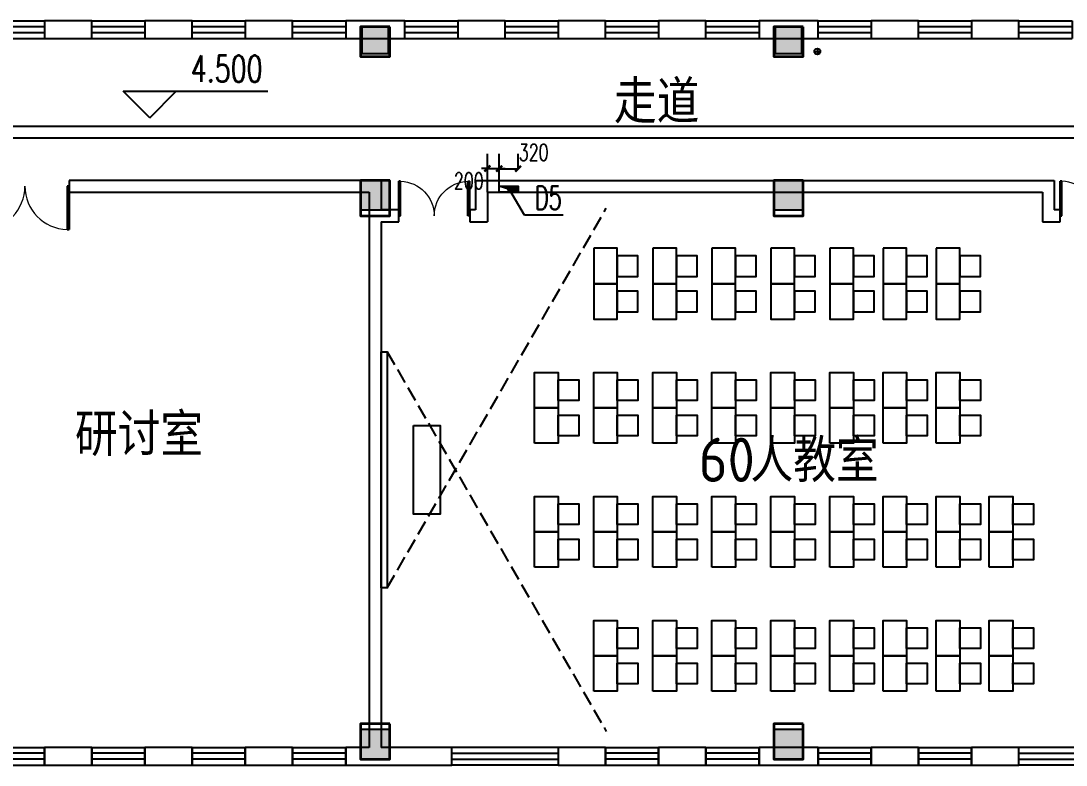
# Model space of a CAD drawing. Extents: x 0 to 302064749, y -59725395 to 1524223.
# Drawn here: x 208851080 to 210621080, y -22032654 to -20772654 of the extents above; entities that cross this region are included whole.
import ezdxf

# ---------------------------------------------------------------- set-up
doc = ezdxf.new("R2010")
doc.units = 0
doc.header["$LTSCALE"] = 1000
doc.linetypes.add('DASH', pattern=[0.35, 0.25, -0.1])
for name, color, linetype in [('0-底图', 7, 'Continuous'), ('CABLETRAY', 4, 'Continuous'), ('COLU', 7, 'Continuous'), ('COLU_HATCH', 251, 'Continuous'), ('DIM_ELEV', 3, 'Continuous'), ('PUB_TEXT', 7, 'Continuous'), ('TEXT', 7, 'Continuous'), ('WALL', 2, 'Continuous'), ('WINDOW', 4, 'Continuous'), ('家具', 8, 'Continuous'), ('排水', 153, 'Continuous'), ('电洞建筑', 20, 'Continuous')]:
    doc.layers.add(name, color=color, linetype=linetype)
doc.layers.add('砼柱', color=2, linetype='Continuous', lineweight=35)
doc.styles.add('_TCH_DIM', font='SIMPLEX', dxfattribs={"width": 0.8, "height": 5, "bigfont": 'HZTXT'})
doc.styles.add('_TEL_DIM', font='simplex.shx', dxfattribs={"width": 0.8, "height": 3.5, "bigfont": 'gbcbig.shx'})
doc.styles.add('A_DIM_T3', font='simplex.shx', dxfattribs={"width": 0.7, "bigfont": 'gbcbig.shx'})
doc.styles.get("Standard").update_dxf_attribs({"font": 'geniso.shx', "bigfont": 'hztxt.shx'})
doc.dimstyles.new('_TCH_ARCH&&100', dxfattribs={"dimtxt": 280, "dimasz": 100, "dimexe": 250, "dimexo": 300, "dimgap": 135, "dimtad": 1, "dimdec": 0, "dimzin": 0, "dimdsep": 46, "dimtxsty": 'A_DIM_T3', "dimblk": 'ARCHTICK', "dimcen": 0.09, "dimclrt": 7, "dimazin": 2, "dimtfac": 1, "dimtdec": 0, "dimtix": 1, "dimtmove": 2, "dimatfit": 3, "dimfxl": 150, "dimtolj": 1, "dimtzin": 0, "dimarcsym": 0})

# ---------------------------------------------------------------- blocks, each defined once
blk = doc.blocks.new('js')
at = {"layer": '家具', "linetype": 'DASH'}
for points in [[(569568, 805988), (573281, 812418)], [(569568, 809988), (573281, 803558)]]:
    blk.add_lwpolyline(points, dxfattribs=at)
at = {"layer": '家具'}
for points in [[(573068, 811738), (573068, 811138), (573468, 811138), (573468, 811738)], [(574068, 811738), (574068, 811138), (574468, 811138), (574468, 811738)], [(575068, 811738), (575068, 811138), (575468, 811138), (575468, 811738)], [(576068, 811738), (576068, 811138), (576468, 811138), (576468, 811738)], [(577068, 811738), (577068, 811138), (577468, 811138), (577468, 811738)], [(577968, 811738), (577968, 811138), (578368, 811138), (578368, 811738)], [(578868, 811738), (578868, 811138), (579268, 811138), (579268, 811738)], [(573468, 811613), (573468, 811263), (573818, 811263), (573818, 811613)], [(574468, 811613), (574468, 811263), (574818, 811263), (574818, 811613)], [(575468, 811613), (575468, 811263), (575818, 811263), (575818, 811613)], [(576468, 811613), (576468, 811263), (576818, 811263), (576818, 811613)], [(577468, 811613), (577468, 811263), (577818, 811263), (577818, 811613)], [(578368, 811613), (578368, 811263), (578718, 811263), (578718, 811613)], [(579268, 811613), (579268, 811263), (579618, 811263), (579618, 811613)], [(573068, 811138), (573068, 810538), (573468, 810538), (573468, 811138)], [(574068, 811138), (574068, 810538), (574468, 810538), (574468, 811138)], [(575068, 811138), (575068, 810538), (575468, 810538), (575468, 811138)], [(576068, 811138), (576068, 810538), (576468, 810538), (576468, 811138)], [(577068, 811138), (577068, 810538), (577468, 810538), (577468, 811138)], [(577968, 811138), (577968, 810538), (578368, 810538), (578368, 811138)], [(578868, 811138), (578868, 810538), (579268, 810538), (579268, 811138)], [(573468, 811013), (573468, 810663), (573818, 810663), (573818, 811013)], [(574468, 811013), (574468, 810663), (574818, 810663), (574818, 811013)], [(575468, 811013), (575468, 810663), (575818, 810663), (575818, 811013)], [(576468, 811013), (576468, 810663), (576818, 810663), (576818, 811013)], [(577468, 811013), (577468, 810663), (577818, 810663), (577818, 811013)], [(578368, 811013), (578368, 810663), (578718, 810663), (578718, 811013)], [(579268, 811013), (579268, 810663), (579618, 810663), (579618, 811013)], [(569468, 805988), (569468, 809988), (569568, 809988), (569568, 805988)], [(572068, 809038), (572068, 809638), (572468, 809638), (572468, 809038)], [(573068, 809038), (573068, 809638), (573468, 809638), (573468, 809038)], [(574068, 809038), (574068, 809638), (574468, 809638), (574468, 809038)], [(575068, 809038), (575068, 809638), (575468, 809638), (575468, 809038)], [(576068, 809038), (576068, 809638), (576468, 809638), (576468, 809038)], [(577068, 809038), (577068, 809638), (577468, 809638), (577468, 809038)], [(577968, 809038), (577968, 809638), (578368, 809638), (578368, 809038)], [(578868, 809038), (578868, 809638), (579268, 809638), (579268, 809038)], [(572468, 809163), (572468, 809513), (572818, 809513), (572818, 809163)], [(573468, 809163), (573468, 809513), (573818, 809513), (573818, 809163)], [(574468, 809163), (574468, 809513), (574818, 809513), (574818, 809163)], [(575468, 809163), (575468, 809513), (575818, 809513), (575818, 809163)], [(576468, 809163), (576468, 809513), (576818, 809513), (576818, 809163)], [(577468, 809163), (577468, 809513), (577818, 809513), (577818, 809163)], [(578368, 809163), (578368, 809513), (578718, 809513), (578718, 809163)], [(579268, 809163), (579268, 809513), (579618, 809513), (579618, 809163)], [(572068, 808438), (572068, 809038), (572468, 809038), (572468, 808438)], [(572468, 808563), (572468, 808913), (572818, 808913), (572818, 808563)], [(573068, 808438), (573068, 809038), (573468, 809038), (573468, 808438)], [(573468, 808563), (573468, 808913), (573818, 808913), (573818, 808563)], [(574068, 808438), (574068, 809038), (574468, 809038), (574468, 808438)], [(574468, 808563), (574468, 808913), (574818, 808913), (574818, 808563)], [(575068, 808438), (575068, 809038), (575468, 809038), (575468, 808438)], [(575468, 808563), (575468, 808913), (575818, 808913), (575818, 808563)], [(576068, 808438), (576068, 809038), (576468, 809038), (576468, 808438)], [(576468, 808563), (576468, 808913), (576818, 808913), (576818, 808563)], [(577068, 808438), (577068, 809038), (577468, 809038), (577468, 808438)], [(577468, 808563), (577468, 808913), (577818, 808913), (577818, 808563)], [(577968, 808438), (577968, 809038), (578368, 809038), (578368, 808438)], [(578368, 808563), (578368, 808913), (578718, 808913), (578718, 808563)], [(578868, 808438), (578868, 809038), (579268, 809038), (579268, 808438)], [(579268, 808563), (579268, 808913), (579618, 808913), (579618, 808563)], [(570018, 808738), (570468, 808738), (570468, 807238), (570018, 807238)], [(572068, 806938), (572068, 807538), (572468, 807538), (572468, 806938)], [(573068, 806938), (573068, 807538), (573468, 807538), (573468, 806938)], [(574068, 806938), (574068, 807538), (574468, 807538), (574468, 806938)], [(575068, 806938), (575068, 807538), (575468, 807538), (575468, 806938)], [(576068, 806938), (576068, 807538), (576468, 807538), (576468, 806938)], [(577068, 806938), (577068, 807538), (577468, 807538), (577468, 806938)], [(577968, 806938), (577968, 807538), (578368, 807538), (578368, 806938)], [(578868, 806938), (578868, 807538), (579268, 807538), (579268, 806938)], [(579768, 806938), (579768, 807538), (580168, 807538), (580168, 806938)], [(572468, 807063), (572468, 807413), (572818, 807413), (572818, 807063)], [(573468, 807063), (573468, 807413), (573818, 807413), (573818, 807063)], [(574468, 807063), (574468, 807413), (574818, 807413), (574818, 807063)], [(575468, 807063), (575468, 807413), (575818, 807413), (575818, 807063)], [(576468, 807063), (576468, 807413), (576818, 807413), (576818, 807063)], [(577468, 807063), (577468, 807413), (577818, 807413), (577818, 807063)], [(578368, 807063), (578368, 807413), (578718, 807413), (578718, 807063)], [(579268, 807063), (579268, 807413), (579618, 807413), (579618, 807063)], [(580168, 807063), (580168, 807413), (580518, 807413), (580518, 807063)], [(572068, 806338), (572068, 806938), (572468, 806938), (572468, 806338)], [(572468, 806463), (572468, 806813), (572818, 806813), (572818, 806463)], [(573068, 806338), (573068, 806938), (573468, 806938), (573468, 806338)], [(573468, 806463), (573468, 806813), (573818, 806813), (573818, 806463)], [(574068, 806338), (574068, 806938), (574468, 806938), (574468, 806338)], [(574468, 806463), (574468, 806813), (574818, 806813), (574818, 806463)], [(575068, 806338), (575068, 806938), (575468, 806938), (575468, 806338)], [(575468, 806463), (575468, 806813), (575818, 806813), (575818, 806463)], [(576068, 806338), (576068, 806938), (576468, 806938), (576468, 806338)], [(576468, 806463), (576468, 806813), (576818, 806813), (576818, 806463)], [(577068, 806338), (577068, 806938), (577468, 806938), (577468, 806338)], [(577468, 806463), (577468, 806813), (577818, 806813), (577818, 806463)], [(577968, 806338), (577968, 806938), (578368, 806938), (578368, 806338)], [(578368, 806463), (578368, 806813), (578718, 806813), (578718, 806463)], [(578868, 806338), (578868, 806938), (579268, 806938), (579268, 806338)], [(579268, 806463), (579268, 806813), (579618, 806813), (579618, 806463)], [(579768, 806338), (579768, 806938), (580168, 806938), (580168, 806338)], [(580168, 806463), (580168, 806813), (580518, 806813), (580518, 806463)], [(573068, 804838), (573068, 805438), (573468, 805438), (573468, 804838)], [(574068, 804838), (574068, 805438), (574468, 805438), (574468, 804838)], [(575068, 804838), (575068, 805438), (575468, 805438), (575468, 804838)], [(576068, 804838), (576068, 805438), (576468, 805438), (576468, 804838)], [(577068, 804838), (577068, 805438), (577468, 805438), (577468, 804838)], [(577968, 804838), (577968, 805438), (578368, 805438), (578368, 804838)], [(578868, 804838), (578868, 805438), (579268, 805438), (579268, 804838)], [(579768, 804838), (579768, 805438), (580168, 805438), (580168, 804838)], [(573468, 804963), (573468, 805313), (573818, 805313), (573818, 804963)], [(574468, 804963), (574468, 805313), (574818, 805313), (574818, 804963)], [(575468, 804963), (575468, 805313), (575818, 805313), (575818, 804963)], [(576468, 804963), (576468, 805313), (576818, 805313), (576818, 804963)], [(577468, 804963), (577468, 805313), (577818, 805313), (577818, 804963)], [(578368, 804963), (578368, 805313), (578718, 805313), (578718, 804963)], [(579268, 804963), (579268, 805313), (579618, 805313), (579618, 804963)], [(580168, 804963), (580168, 805313), (580518, 805313), (580518, 804963)], [(573068, 804238), (573068, 804838), (573468, 804838), (573468, 804238)], [(574068, 804238), (574068, 804838), (574468, 804838), (574468, 804238)], [(575068, 804238), (575068, 804838), (575468, 804838), (575468, 804238)], [(576068, 804238), (576068, 804838), (576468, 804838), (576468, 804238)], [(577068, 804238), (577068, 804838), (577468, 804838), (577468, 804238)], [(577968, 804238), (577968, 804838), (578368, 804838), (578368, 804238)], [(578868, 804238), (578868, 804838), (579268, 804838), (579268, 804238)], [(579768, 804238), (579768, 804838), (580168, 804838), (580168, 804238)], [(573468, 804363), (573468, 804713), (573818, 804713), (573818, 804363)], [(574468, 804363), (574468, 804713), (574818, 804713), (574818, 804363)], [(575468, 804363), (575468, 804713), (575818, 804713), (575818, 804363)], [(576468, 804363), (576468, 804713), (576818, 804713), (576818, 804363)], [(577468, 804363), (577468, 804713), (577818, 804713), (577818, 804363)], [(578368, 804363), (578368, 804713), (578718, 804713), (578718, 804363)], [(579268, 804363), (579268, 804713), (579618, 804713), (579618, 804363)], [(580168, 804363), (580168, 804713), (580518, 804713), (580518, 804363)]]:
    blk.add_lwpolyline(points, close=True, dxfattribs=at)
blk = doc.blocks.new('ng')
at = {"layer": '排水'}
for p, q in [((345991, 781358), (346091, 781358)), ((346041, 781408), (346041, 781308))]:
    blk.add_line(p, q, dxfattribs=at)
blk.add_circle((346041, 781358), 50, dxfattribs=at)
blk = doc.blocks.new('222222')
at = {"layer": 'COLU_HATCH'}
h = blk.add_hatch(color=256, dxfattribs=at)
h.dxf.hatch_style = 1
h.paths.add_polyline_path([(1257317, 1040141), (1257317, 1040591), (1256867, 1040591), (1256867, 1040141)])
h = blk.add_hatch(color=256, dxfattribs=at)
h.dxf.hatch_style = 1
h.paths.add_polyline_path([(1264317, 1040141), (1264317, 1040591), (1263867, 1040591), (1263867, 1040141)])
h = blk.add_hatch(color=256, dxfattribs=at)
h.dxf.hatch_style = 1
h.paths.add_polyline_path([(1257342, 1037491), (1257342, 1037991), (1256842, 1037991), (1256842, 1037491)])
h = blk.add_hatch(color=256, dxfattribs=at)
h.dxf.hatch_style = 1
h.paths.add_polyline_path([(1264342, 1037491), (1264342, 1037991), (1263842, 1037991), (1263842, 1037491)])
h = blk.add_hatch(color=256, dxfattribs=at)
h.dxf.hatch_style = 1
h.paths.add_polyline_path([(1257342, 1028191), (1257342, 1028691), (1256842, 1028691), (1256842, 1028191)])
h = blk.add_hatch(color=256, dxfattribs=at)
h.dxf.hatch_style = 1
h.paths.add_polyline_path([(1264342, 1028191), (1264342, 1028691), (1263842, 1028691), (1263842, 1028191)])
at = {"layer": 'COLU'}
for points in [[(1257317, 1040141), (1257317, 1040591), (1256867, 1040591), (1256867, 1040141)], [(1264317, 1040141), (1264317, 1040591), (1263867, 1040591), (1263867, 1040141)], [(1257342, 1037491), (1257342, 1037991), (1256842, 1037991), (1256842, 1037491)], [(1264342, 1037491), (1264342, 1037991), (1263842, 1037991), (1263842, 1037491)], [(1257342, 1028191), (1257342, 1028691), (1256842, 1028691), (1256842, 1028191)], [(1264342, 1028191), (1264342, 1028691), (1263842, 1028691), (1263842, 1028191)]]:
    blk.add_lwpolyline(points, close=True, dxfattribs=at)
blk = doc.blocks.new('sad')
at = {"layer": '砼柱', "lineweight": 35}
for points in [[(2835458, 517356), (2834958, 517356), (2834958, 516856), (2835458, 516856)], [(2842458, 517356), (2841958, 517356), (2841958, 516856), (2842458, 516856)], [(2835458, 514756), (2834958, 514756), (2834958, 514156), (2835458, 514156)], [(2842458, 514756), (2841958, 514756), (2841958, 514156), (2842458, 514156)], [(2835458, 505556), (2834958, 505556), (2834958, 504956), (2835458, 504956)], [(2842458, 505556), (2841958, 505556), (2841958, 504956), (2842458, 504956)]]:
    blk.add_lwpolyline(points, close=True, dxfattribs=at)
blk = doc.blocks.new('A$C70683537')
at = {"layer": 'TEXT'}
blk.add_blockref('sad', (-2821208, -503056), dxfattribs=at)
blk = doc.blocks.new('$WINLIB2D$00000001')
at = {"color": 0}
for points in [[(-0.5, 0.5), (-0.5, -0.5)], [(-0.5, 0.5), (0.5, 0.5)], [(0.5, -0.5), (0.5, 0.5)], [(0.5, 0.1667), (-0.5, 0.1667)], [(0.5, -0.1667), (-0.5, -0.1667)], [(-0.5, -0.5), (0.5, -0.5)]]:
    blk.add_lwpolyline(points, dxfattribs=at)
blk = doc.blocks.new('$DorLib2D$00000002')
for p, q in [((-0.5, 0), (-0.5, 0.4875)), ((-0.475, 0.4875), (-0.5, 0.4875)), ((-0.475, 0), (-0.475, 0.4875)), ((0.475, 0), (0.475, 0.4875)), ((0.475, 0.4875), (0.5, 0.4875)), ((0.5, 0), (0.5, 0.4875)), ((-0.5, 0), (-0.475, 0)), ((0.5, 0), (0.475, 0))]:
    blk.add_line(p, q)
at = {"lineweight": 13}
for centre, start, end in [((-0.4875, 0), 0, 88.53072), ((0.4875, 0), 91.46928, 180)]:
    blk.add_arc(centre, 0.4875, start, end, dxfattribs=at)
blk = doc.blocks.new('jgfjh')
at = {"layer": 'DIM_ELEV'}
for p, q in [((1072392, -178134.8), (1071942, -177684.8)), ((1071942, -177684.8), (1074393, -177684.8)), ((1072392, -178134.8), (1072842, -177684.8))]:
    blk.add_line(p, q, dxfattribs=at)
at = {"layer": 'WALL'}
for p, q in [((1071411.3, -176493.4), (1070611.3, -176493.4)), ((1070611.3, -176493.4), (1070611.3, -176793.4)), ((1071411.3, -176793.4), (1071411.3, -176493.4)), ((1073111.3, -176493.4), (1072311.3, -176493.4)), ((1072311.3, -176493.4), (1072311.3, -176793.4)), ((1073111.3, -176793.4), (1073111.3, -176493.4)), ((1074811.3, -176493.4), (1074011.3, -176493.4)), ((1074011.3, -176493.4), (1074011.3, -176793.4)), ((1074811.3, -176793.4), (1074811.3, -176493.4)), ((1076711.3, -176493.4), (1075711.3, -176493.4)), ((1075711.3, -176493.4), (1075711.3, -176793.4)), ((1076711.3, -176793.4), (1076711.3, -176493.4)), ((1078411.3, -176493.4), (1077611.3, -176493.4)), ((1077611.3, -176493.4), (1077611.3, -176793.4)), ((1078411.3, -176793.4), (1078411.3, -176493.4)), ((1080111.3, -176493.4), (1079311.3, -176493.4)), ((1079311.3, -176493.4), (1079311.3, -176793.4)), ((1080111.3, -176793.4), (1080111.3, -176493.4)), ((1081811.3, -176493.4), (1081011.3, -176493.4)), ((1081011.3, -176493.4), (1081011.3, -176793.4)), ((1081811.3, -176793.4), (1081811.3, -176493.4)), ((1083711.3, -176493.4), (1082711.3, -176493.4)), ((1082711.3, -176493.4), (1082711.3, -176793.4)), ((1083711.3, -176793.4), (1083711.3, -176493.4)), ((1085411.3, -176493.4), (1084611.3, -176493.4)), ((1084611.3, -176493.4), (1084611.3, -176793.4)), ((1085411.3, -176793.4), (1085411.3, -176493.4)), ((1087111.3, -176493.4), (1086311.3, -176493.4)), ((1086311.3, -176493.4), (1086311.3, -176793.4)), ((1087111.3, -176793.4), (1087111.3, -176493.4)), ((1070611.3, -176793.4), (1071411.3, -176793.4)), ((1072311.3, -176793.4), (1073111.3, -176793.4)), ((1074011.3, -176793.4), (1074811.3, -176793.4)), ((1075711.3, -176793.4), (1076711.3, -176793.4)), ((1077611.3, -176793.4), (1078411.3, -176793.4)), ((1079311.3, -176793.4), (1080111.3, -176793.4)), ((1081011.3, -176793.4), (1081811.3, -176793.4)), ((1082711.3, -176793.4), (1083711.3, -176793.4)), ((1084611.3, -176793.4), (1085411.3, -176793.4)), ((1086311.3, -176793.4), (1087111.3, -176793.4)), ((1076311.3, -179193.4), (1071029.5, -179193.4)), ((1071029.5, -179193.4), (1071029.5, -179393.4)), ((1076311.3, -179193.4), (1076311.3, -179693.4)), ((1077911.3, -179193.4), (1087711.3, -179193.4)), ((1077911.3, -179193.4), (1077911.3, -179693.4)), ((1087711.3, -179193.4), (1087711.3, -179693.4)), ((1071029.5, -179393.4), (1076111.3, -179393.4)), ((1076111.3, -179393.4), (1076111.3, -179793.4)), ((1078111.3, -179393.4), (1087511.3, -179393.4)), ((1078111.3, -179393.4), (1078111.3, -179693.4)), ((1087511.3, -179393.4), (1087511.3, -179893.4)), ((1076111.3, -179793.4), (1076111.3, -188793.4)), ((1076611.3, -179693.4), (1076311.3, -179693.4)), ((1076611.3, -179893.4), (1076611.3, -179693.4)), ((1077911.3, -179693.4), (1077811.3, -179693.4)), ((1077811.3, -179693.4), (1077811.3, -179893.4)), ((1078111.3, -179693.4), (1078111.3, -179693.4)), ((1078111.3, -179693.4), (1078111.3, -179893.4)), ((1087811.3, -179693.4), (1087711.3, -179693.4)), ((1087811.3, -179893.4), (1087811.3, -179693.4)), ((1076311.3, -179893.4), (1076311.3, -188793.4)), ((1076311.3, -179893.4), (1076611.3, -179893.4)), ((1077811.3, -179893.4), (1078011.3, -179893.4)), ((1078011.3, -179893.4), (1078111.3, -179893.4)), ((1087511.3, -179893.4), (1087811.3, -179893.4)), ((1071411.3, -188793.4), (1070611.3, -188793.4)), ((1070611.3, -188793.4), (1070611.3, -189093.4)), ((1071411.3, -189093.4), (1071411.3, -188793.4)), ((1073111.3, -188793.4), (1072311.3, -188793.4)), ((1072311.3, -188793.4), (1072311.3, -189093.4)), ((1073111.3, -189093.4), (1073111.3, -188793.4)), ((1074811.3, -188793.4), (1074011.3, -188793.4)), ((1074011.3, -188793.4), (1074011.3, -189093.4)), ((1074811.3, -189093.4), (1074811.3, -188793.4)), ((1076111.3, -188793.4), (1075711.3, -188793.4)), ((1075711.3, -188793.4), (1075711.3, -189093.4)), ((1077511.3, -188793.4), (1076311.3, -188793.4)), ((1077511.3, -189093.4), (1077511.3, -188793.4)), ((1080111.3, -188793.4), (1079311.3, -188793.4)), ((1079311.3, -188793.4), (1079311.3, -189093.4)), ((1080111.3, -189093.4), (1080111.3, -188793.4)), ((1081811.3, -188793.4), (1081011.3, -188793.4)), ((1081011.3, -188793.4), (1081011.3, -189093.4)), ((1081811.3, -189093.4), (1081811.3, -188793.4)), ((1083711.3, -188793.4), (1082711.3, -188793.4)), ((1082711.3, -188793.4), (1082711.3, -189093.4)), ((1083711.3, -189093.4), (1083711.3, -188793.4)), ((1085411.3, -188793.4), (1084611.3, -188793.4)), ((1084611.3, -188793.4), (1084611.3, -189093.4)), ((1085411.3, -189093.4), (1085411.3, -188793.4)), ((1087111.3, -188793.4), (1086311.3, -188793.4)), ((1086311.3, -188793.4), (1086311.3, -189093.4)), ((1087111.3, -189093.4), (1087111.3, -188793.4)), ((1070611.3, -189093.4), (1071411.3, -189093.4)), ((1072311.3, -189093.4), (1073111.3, -189093.4)), ((1074011.3, -189093.4), (1074811.3, -189093.4)), ((1075711.3, -189093.4), (1076211.3, -189093.4)), ((1076211.3, -189093.4), (1077511.3, -189093.4)), ((1079311.3, -189093.4), (1080111.3, -189093.4)), ((1081011.3, -189093.4), (1081811.3, -189093.4)), ((1082711.3, -189093.4), (1083711.3, -189093.4)), ((1084611.3, -189093.4), (1085411.3, -189093.4)), ((1086311.3, -189093.4), (1087111.3, -189093.4))]:
    blk.add_line(p, q, dxfattribs=at)
for name, p in [('222222', (-180880.7, -1217184.4)), ('A$C70683537', (1062211.3, -190893.4))]:
    blk.add_blockref(name, p)
at = {"layer": 'WINDOW'}
for name, p, xscale, yscale, zscale, rotation in [('$WINLIB2D$00000001', (1070161.3, -176643.4), 900, -300, 300, 1.642854430531262e-08), ('$WINLIB2D$00000001', (1071861.3, -176643.4), 900, -300, 300, 1.642854430531262e-08), ('$WINLIB2D$00000001', (1073561.3, -176643.4), 900, -300, 300, 1.642854430531262e-08), ('$WINLIB2D$00000001', (1075261.3, -176643.4), 900, -300, 300, 1.642854430531262e-08), ('$WINLIB2D$00000001', (1077161.3, -176643.4), 900, -300, 300, 1.642854430531262e-08), ('$WINLIB2D$00000001', (1078861.3, -176643.4), 900, -300, 300, 1.642854430531262e-08), ('$WINLIB2D$00000001', (1080561.3, -176643.4), 900, -300, 300, 1.642854430531262e-08), ('$WINLIB2D$00000001', (1082261.3, -176643.4), 900, -300, 300, 1.642854430531262e-08), ('$WINLIB2D$00000001', (1084161.3, -176643.4), 900, -300, 300, 1.642854430531262e-08), ('$WINLIB2D$00000001', (1085861.3, -176643.4), 900, -300, 300, 1.642854430531262e-08), ('$WINLIB2D$00000001', (1087561.3, -176643.4), 900, -300, 300, 1.642854430531262e-08), ('$DorLib2D$00000002', (1070279.5, -179293.4), -1500, -1500, 200, 3.256251268624055e-08), ('$DorLib2D$00000002', (1077211.3, -179793.4), -1200, 1200, 200, 1.581191177990604e-08), ('$DorLib2D$00000002', (1088411.3, -179793.4), -1200, -1200, 200, 179.9999999822117), ('$WINLIB2D$00000001', (1070161.3, -188943.4), 900, 300, 300, 1.58119641583691e-08), ('$WINLIB2D$00000001', (1071861.3, -188943.4), 900, 300, 300, 1.58119641583691e-08), ('$WINLIB2D$00000001', (1073561.3, -188943.4), 900, 300, 300, 1.58119641583691e-08), ('$WINLIB2D$00000001', (1075261.3, -188943.4), 900, 300, 300, 1.58119641583691e-08), ('$WINLIB2D$00000001', (1078411.3, -188943.4), -1800, 300, 300, 1.581175190779049e-08), ('$WINLIB2D$00000001', (1080561.3, -188943.4), 900, 300, 300, 1.581174429048954e-08), ('$WINLIB2D$00000001', (1082261.3, -188943.4), 900, 300, 300, 1.581174429048954e-08), ('$WINLIB2D$00000001', (1084161.3, -188943.4), 900, 300, 300, 1.581174429048954e-08), ('$WINLIB2D$00000001', (1085861.3, -188943.4), 900, 300, 300, 1.581174429048954e-08), ('$WINLIB2D$00000001', (1088011.3, -188943.4), -1800, 300, 300, 1.581175190779049e-08)]:
    blk.add_blockref(name, p, dxfattribs=dict(at, xscale=xscale, yscale=yscale, zscale=zscale, rotation=rotation))
at = {"layer": '家具'}
blk.add_blockref('js', (506843.1, -992081.8), dxfattribs=at)
at = {"layer": '排水'}
blk.add_blockref('ng', (737657.6, -958368.6), dxfattribs=at)
at = {"layer": 'PUB_TEXT', "style": '_TCH_DIM', "width": 0.705882}
blk.add_text('4.500', height=446.25, dxfattribs=at).set_placement((1073088, -177527.3))
at = {"layer": 'PUB_TEXT'}
for s, height, p in [('走道', 723.4, (1080254.1, -178226.4)), ('研讨室', 723.4, (1071126.7, -183861.8)), ('人教室', 723.4, (1082565.9, -184300.3)), ('60', 750, (1081690.9, -184300.3))]:
    blk.add_text(s, height=height, dxfattribs=at).set_placement(p)
blk = doc.blocks.new('_ArchTick')
at = {"color": 0, "linetype": 'ByBlock', "const_width": 0.4}
blk.add_lwpolyline([(-0.5, -0.5), (0.5, 0.5)], dxfattribs=at)
blk = doc.blocks.new('*D998')
at = {"layer": 'Defpoints', "color": 0, "transparency": 16777216}
for p in [(2076028, -209778), (2075708, -210075), (2076028, -210075)]:
    blk.add_point(p, dxfattribs=at)
at = {"layer": '电洞建筑', "color": 0, "lineweight": -2, "transparency": 16777216}
for p, q in [((2075708, -209775), (2075708, -209528)), ((2076028, -209775), (2076028, -209528)), ((2075708, -209778), (2076028, -209778))]:
    blk.add_line(p, q, dxfattribs=at)
at = {"layer": '电洞建筑', "color": 0, "lineweight": -2, "transparency": 16777216, "xscale": 100, "yscale": 100, "zscale": 100, "rotation": 180}
blk.add_blockref('_ArchTick', (2075708, -209778), dxfattribs=at)
at = {"layer": '电洞建筑', "color": 0, "lineweight": -2, "transparency": 16777216, "xscale": 100, "yscale": 100, "zscale": 100}
blk.add_blockref('_ArchTick', (2076028, -209778), dxfattribs=at)
at = {"layer": '电洞建筑', "color": 7, "transparency": 16777216, "insert": (2076292, -209502), "char_height": 280, "attachment_point": 5, "style": 'A_DIM_T3'}
blk.add_mtext('\\A1;320', dxfattribs=at)
blk = doc.blocks.new('*D1105')
at = {"layer": 'Defpoints', "color": 0, "transparency": 16777216}
for p in [(2075708, -209775), (2075508, -210475), (2075708, -210475)]:
    blk.add_point(p, dxfattribs=at)
at = {"layer": '电洞建筑', "color": 0, "lineweight": -2, "transparency": 16777216}
for p, q in [((2075508, -210175), (2075508, -209525)), ((2075708, -210175), (2075708, -209525)), ((2075508, -209775), (2075408, -209775)), ((2075508, -209775), (2075708, -209775)), ((2075708, -209775), (2075808, -209775))]:
    blk.add_line(p, q, dxfattribs=at)
at = {"layer": '电洞建筑', "color": 0, "lineweight": -2, "transparency": 16777216, "xscale": 100, "yscale": 100, "zscale": 100}
blk.add_blockref('_ArchTick', (2075508, -209775), dxfattribs=at)
at = {"layer": '电洞建筑', "color": 0, "lineweight": -2, "transparency": 16777216, "xscale": 100, "yscale": 100, "zscale": 100, "rotation": 180}
blk.add_blockref('_ArchTick', (2075708, -209775), dxfattribs=at)
at = {"layer": '电洞建筑', "color": 7, "transparency": 16777216, "insert": (2075192, -209984), "char_height": 280, "attachment_point": 5, "style": 'A_DIM_T3'}
blk.add_mtext('\\A1;200', dxfattribs=at)
blk = doc.blocks.new('1#教学楼-电提建筑结构')
at = {"layer": '电洞建筑', "linetype": 'ByBlock'}
h = blk.add_hatch(dxfattribs=at)
h.set_pattern_fill('ANSI31', color=256, scale=100, angle=449.99971, style=0)
h.set_pattern_definition([(134.9997147, (1835454.689, -571914.35), (-8.83887878, -8.83879075), [])])
h.paths.add_polyline_path([(2075708.1, -210075.4), (2076028.1, -210175.4), (2076028.1, -210075.4)])
at = {"layer": 'CABLETRAY'}
for p, q in [((2061575.2, -209060.3), (2087706.7, -209060.3)), ((2087706.7, -209260.3), (2061575.2, -209260.3))]:
    blk.add_line(p, q, dxfattribs=at)
at = {"layer": '电洞建筑', "linetype": 'ByBlock'}
blk.add_line((2076028.1, -210175.4), (2075708.1, -210075.4), dxfattribs=at)
at = {"layer": '电洞建筑'}
for p, q in [((2076135.3, -210562.8, 0), (2075888.4, -210142.1, 0)), ((2076790.6, -210562.8, 0), (2076135.3, -210562.8, 0))]:
    blk.add_line(p, q, dxfattribs=at)
blk.add_lwpolyline([(2076028.1, -210175.4), (2075708.1, -210175.4), (2075708.1, -210075.4), (2076028.1, -210075.4)], close=True, dxfattribs=at)
at = {"layer": '电洞建筑', "linetype": 'ByBlock', "const_width": 40, "elevation": 0}
blk.add_lwpolyline([(2075893.1, -210111.4, 1), (2075863.5, -210138.2, 1)], format="xyb", close=True, dxfattribs=at)
at = {"layer": '0-底图'}
blk.add_blockref('jgfjh', (997396.8, -30782), dxfattribs=at)
at = {"layer": '电洞建筑', "style": '_TEL_DIM', "width": 0.64}
blk.add_text('D5', height=400, dxfattribs=at).set_placement((2076315.2, -210470.7, 0))
at = {"layer": '电洞建筑'}
for base, p1, p2, picture, middle, dimtype in [((2076028.1, -209778.2), (2075708.1, -210075.4), (2076028.1, -210075.4), '*D998', (2076291.5, -209501.7), 129), ((2075708.1, -209775.4), (2075508.1, -210475.4), (2075708.1, -210475.4), '*D1105', (2075192.1, -209983.7), 161)]:
    dim = blk.add_linear_dim(base=base, p1=p1, p2=p2, angle=0, dimstyle='_TCH_ARCH&&100', dxfattribs=at)
    dim.commit()
    dim.dimension.update_dxf_attribs({"geometry": picture, "text_midpoint": middle, "dimtype": dimtype})

msp = doc.modelspace()

# ---------------------------------------------------------------- block references
at = {"xscale": 100, "yscale": 100, "zscale": 100}
msp.add_blockref('1#教学楼-电提建筑结构', (2090275, -45113), dxfattribs=at)

doc.saveas('drawing.dxf')
